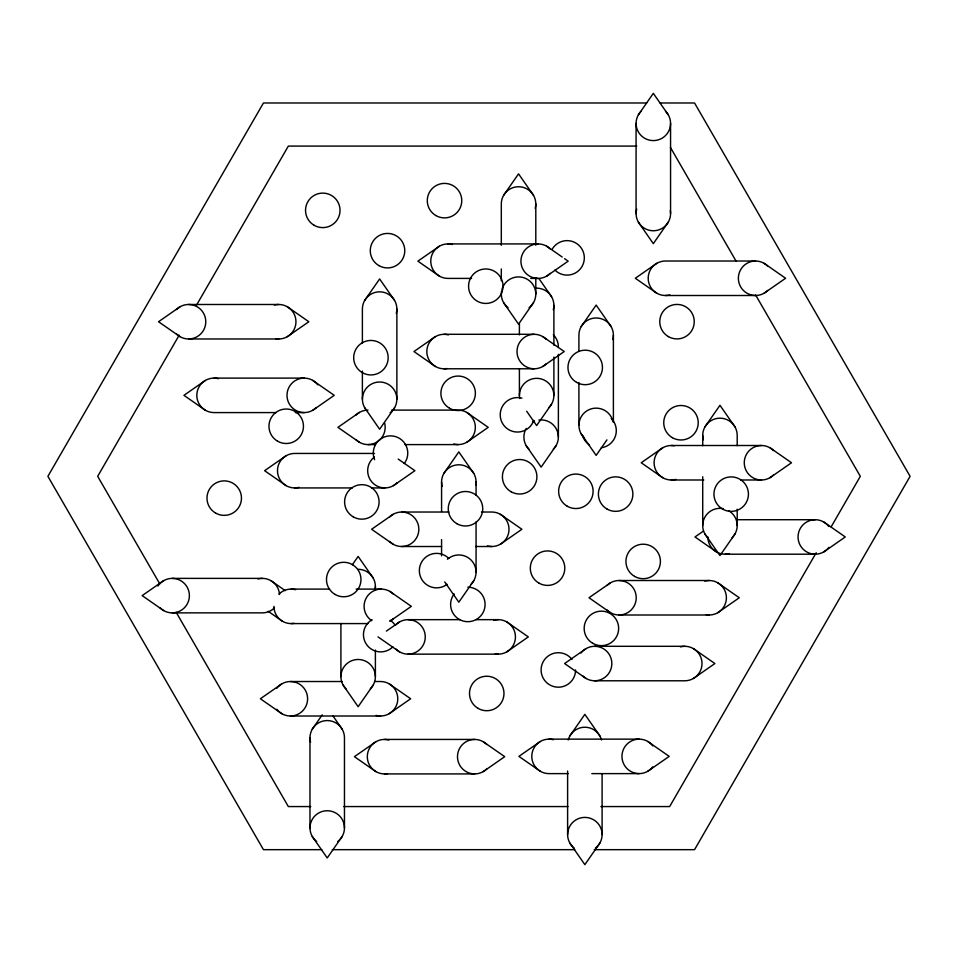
<?xml version="1.0" encoding="UTF-8"?>
<svg xmlns="http://www.w3.org/2000/svg" width="958" height="958" viewBox="0 0 958 958"><rect width="100%" height="100%" fill="white"/><g stroke="black" fill="none" stroke-linecap="round" stroke-linejoin="round"><path stroke-width="1.44" d="M179.182 335.18L97.68 476.33L159.735 583.817M196.378 305.386L288.334 146.095L636.759 146.095M816.204 552.742L669.666 806.564L600.87 806.564M831.161 526.84L860.32 476.33L755.646 295.028M364.699 300.417L379.631 278.946L394.564 300.417M503.621 195.324L518.553 173.853L533.486 195.324M394.564 407.761L379.631 429.232L364.699 407.761M638.387 114.816L653.32 93.357L668.265 114.816M533.486 302.68L518.553 324.151L503.621 302.68M352.34 564.765L358.148 556.418L373.081 577.89M443.889 473.372L458.822 451.901L473.755 473.372M581.219 326.558L596.151 305.087L611.084 326.558M312.284 729.158L322.247 714.848M668.265 222.172L653.32 243.643L638.387 222.172M551.58 404.096L536.648 425.568L526.684 411.257M373.081 685.245L358.148 706.705L343.215 685.245M556.071 445.662L541.138 467.133L526.193 445.662M473.755 580.728L458.822 602.199L444.716 581.925M606.941 439.878L596.151 455.385L581.219 433.914M342.15 836.514L327.217 857.973L312.284 836.514M705.028 426.765L719.961 405.294L734.894 426.765M569.926 735.828L584.859 714.357L599.792 735.828M734.894 534.121L719.961 555.58L705.028 534.121M599.792 843.184L584.859 864.643L569.926 843.184M180.008 306.788L158.537 321.732L180.008 336.665M205.407 380.41L183.936 395.343L205.407 410.275M287.364 336.665L308.835 321.732L287.364 306.788M439.351 246.23L417.88 261.163L439.351 276.096M312.763 410.275L334.234 395.343L312.763 380.41M435.423 336.605L413.964 351.538L435.423 366.483M286.083 455.757L264.612 470.689L286.083 485.622M546.707 276.096L568.166 261.163L564.597 258.672M359.406 412.407L337.935 427.352L359.406 442.285M163.614 580.692L142.155 595.625L163.614 610.557M656.781 263.33L635.31 278.263L656.781 293.196M542.779 366.483L564.25 351.538L542.779 336.605M393.439 485.622L414.91 470.689L398.205 459.074M466.762 442.285L488.233 427.352L466.762 412.407M393.079 514.338L371.608 529.271L393.079 544.204M764.137 293.196L785.596 278.263L764.137 263.33M281.844 683.832L260.372 698.765L281.844 713.698M500.423 544.204L521.894 529.271L500.423 514.338M386.385 631.094L399.498 621.97M662.685 447.817L641.213 462.75L662.685 477.683M389.188 713.698L410.659 698.765L389.188 683.832M375.895 741.743L354.424 756.676L375.895 771.609M506.854 651.835L528.325 636.902L506.854 621.97M610.462 582.823L588.99 597.756L610.462 612.689M770.04 477.683L791.512 462.75L770.04 447.817M703.34 531.151L694.993 536.959L716.452 551.892M586.068 648.614L564.597 663.547L586.068 678.48M483.251 771.609L504.722 756.676L483.251 741.743M717.817 612.689L739.289 597.756L717.817 582.823M540.372 741.444L518.901 756.377L540.372 771.31M823.808 551.892L845.279 536.959L823.808 522.026M693.424 678.48L714.896 663.547L693.424 648.614M647.728 771.31L669.199 756.377L647.728 741.444M646.65 102.985L263.45 102.985L47.9 476.33L263.45 849.674L321.828 849.674M660.122 102.985L694.55 102.985L910.1 476.33L694.55 849.674L594.259 849.674M447.937 243.919L538.109 243.919M755.539 261.019L665.367 261.019A17.244 17.184 -90 0 0 648.338 280.514A17.244 17.184 -90 0 0 669.81 294.92M471.587 278.407L447.937 278.407A17.244 17.184 90 0 1 430.908 258.911A17.244 17.184 90 0 1 452.38 244.506M530.72 278.407L538.109 278.407M665.367 295.507L755.539 295.507M188.594 304.488L278.778 304.488M444.021 334.294L534.193 334.294M188.594 338.976L278.778 338.976M444.021 368.782L534.193 368.782M214.005 378.099L304.177 378.099M391.654 410.108L458.175 410.108A17.244 17.184 -90 0 1 475.204 429.591A17.244 17.184 -90 0 1 453.721 443.997M276.084 412.587L214.005 412.587A17.244 17.184 90 0 1 196.965 393.091A17.244 17.184 90 0 1 218.448 378.685M295.303 412.587L304.177 412.587M367.992 444.596L375.392 444.596M404.959 444.596L458.175 444.596M671.271 445.506L761.454 445.506M374.506 453.445L294.681 453.445A17.244 17.184 90 0 0 277.64 472.941A17.244 17.184 90 0 0 299.124 487.347M671.271 479.994L703.795 479.994M740.75 479.994L761.454 479.994M294.681 487.933L352.328 487.933M371.548 487.933L384.853 487.933M401.665 512.027L448.967 512.027M481.491 512.027L491.837 512.027A17.244 17.184 -90 0 1 508.866 531.522A17.244 17.184 -90 0 1 487.394 545.928M736.87 519.715L815.222 519.715M401.665 546.515L441.578 546.515M475.575 546.515L491.837 546.515M725.05 554.203L815.222 554.203M172.212 578.381L262.384 578.381M619.06 580.512L709.231 580.512M291.1 589.098L329.528 589.098M356.136 589.098L381.272 589.098M172.212 612.869L262.384 612.869A17.244 17.184 90 0 0 274.527 607.827M619.06 615L709.231 615M408.084 619.658L459.828 619.658M476.09 619.658L498.268 619.658M291.1 623.586L367.968 623.586M594.655 646.303L684.838 646.303M408.084 654.146L498.268 654.146M594.655 680.791L684.838 680.791A17.244 17.184 -90 0 0 701.867 661.295A17.244 17.184 -90 0 0 680.384 646.89M290.43 681.521L342.162 681.521M374.686 681.521L380.601 681.521A17.244 17.184 90 0 1 397.63 701.016A17.244 17.184 90 0 1 376.159 715.422M290.43 716.009L380.601 716.009M548.958 739.133L639.13 739.133M384.481 739.432L474.665 739.432M568.178 773.621L548.958 773.621A17.244 17.184 -90 0 1 531.929 754.126A17.244 17.184 -90 0 1 553.401 739.72M591.828 773.621L639.13 773.621M384.481 773.92L474.665 773.92M310.775 806.564L288.334 806.564L176.188 612.306M343.671 806.564L567.974 806.564M332.306 849.674L574.8 849.674M546.707 246.23L562.202 257.019M389.858 591.409L411.329 606.342L389.858 621.275A17.244 17.184 90 0 0 393.415 618.533M378.027 636.902L399.498 651.835M270.97 580.692L285.28 590.655M268.192 611.312L282.502 621.275M539.126 278.85L551.58 296.74M333.025 716.033L342.15 729.158M670.408 147.4L736.199 261.354M737.205 445.698L737.205 435.351A17.244 17.184 0 0 0 717.71 418.323A17.244 17.184 0 0 0 703.304 439.794M737.205 509.261L737.205 525.523M702.717 435.351L702.717 445.698M702.717 476.737L702.717 525.523M670.564 123.414L670.564 213.586M636.076 123.414L636.076 213.586M613.395 335.156L613.395 422.37M602.103 773.98L602.103 834.586M578.907 351.406L578.907 335.156A17.244 17.184 0 0 1 598.403 318.116A17.244 17.184 0 0 1 612.809 339.599M578.907 382.458L578.907 425.328M567.615 771.022L567.615 834.586M558.382 354.292L558.382 437.076M553.892 305.339L553.892 345.251M553.892 357.071L553.892 395.51M535.797 203.91L535.797 245.308M535.797 277.832L535.797 294.082M519.404 323.074L519.404 334.905M519.404 368.902L519.404 395.51M501.309 245.308L501.309 203.91A17.244 17.184 0 0 1 520.805 186.882A17.244 17.184 0 0 1 535.211 208.353M501.309 268.959L501.309 280.778M476.066 481.97L476.066 495.274M476.066 521.882L476.066 572.142M441.578 481.97L441.578 511.524M441.578 539.617L441.578 555.88M396.875 309.003L396.875 399.175M375.392 586.476L375.392 589.433M375.392 650.039L375.392 676.647M362.387 343L362.387 309.003A17.244 17.184 0 0 1 381.883 291.974A17.244 17.184 0 0 1 396.289 313.446M362.387 371.093L362.387 399.175M344.461 827.916L344.461 737.744A17.244 17.184 0 0 0 324.966 720.715A17.244 17.184 0 0 0 310.56 742.187M340.904 623.43L340.904 676.647M309.973 737.744L309.973 827.916M160.872 582.668A17.244 17.184 -90 0 1 184.87 583.973A17.244 17.184 -90 0 1 184.092 608.079A17.244 17.184 -90 0 1 160.058 607.827M157.926 586.057A17.244 17.184 -90 0 1 160.058 583.434M276.802 688.275A17.244 17.184 90 0 1 302.033 686.06A17.244 17.184 90 0 1 302.033 711.483A17.244 17.184 90 0 1 276.802 709.267M257.942 578.967A17.244 17.184 90 0 1 279.52 594.511M501.896 289.639A17.244 17.184 0 0 1 528.133 279.808A17.244 17.184 0 0 1 529.056 307.722M508.063 307.722A17.244 17.184 0 0 1 501.573 291.1M387.475 773.657A17.244 17.184 -90 0 1 367.321 755.934A17.244 17.184 -90 0 1 388.936 740.019M294.082 623.323A17.244 17.184 -90 0 1 273.916 606.342M278.946 594.14A17.244 17.184 -90 0 1 295.543 589.685M371.728 620.676A17.244 17.184 90 0 1 367.992 595.397A17.244 17.184 90 0 1 393.415 594.14M486.808 768.867A17.244 17.184 -90 0 1 462.51 768.867A17.244 17.184 -90 0 1 462.51 744.486A17.244 17.184 -90 0 1 486.808 744.486M670.313 210.604A17.244 17.184 0 0 1 652.578 230.746A17.244 17.184 0 0 1 636.675 209.143M665.523 111.26A17.244 17.184 0 0 1 665.523 135.557A17.244 17.184 0 0 1 641.13 135.557A17.244 17.184 0 0 1 641.13 111.26M493.813 620.245A17.244 17.184 90 0 1 515.428 636.148A17.244 17.184 90 0 1 495.274 653.883M395.941 624.712A17.244 17.184 -90 0 1 420.239 624.712A17.244 17.184 -90 0 1 420.239 649.093A17.244 17.184 -90 0 1 395.941 649.093M389.523 517.081A17.244 17.184 -90 0 1 413.808 517.081A17.244 17.184 -90 0 1 413.808 541.462A17.244 17.184 -90 0 1 389.523 541.462M274.323 305.075A17.244 17.184 90 0 1 295.938 320.978A17.244 17.184 90 0 1 275.784 338.713M176.452 309.53A17.244 17.184 90 0 1 200.749 309.53A17.244 17.184 90 0 1 200.749 333.923A17.244 17.184 90 0 1 176.452 333.923M447.446 559.232A17.244 17.184 0 0 1 471.408 560.394A17.244 17.184 0 0 1 471.013 584.284M442.165 486.413A17.244 17.184 0 0 1 458.08 464.798A17.244 17.184 0 0 1 475.803 484.952M538.887 420.047A17.244 17.184 0 0 1 553.329 449.218M528.936 449.218A17.244 17.184 0 0 1 526.193 428.489M532.516 422.203A17.244 17.184 0 0 1 534.528 421.209M553.329 334.749A17.244 17.184 0 0 1 558.382 346.904M316.727 841.543A17.244 17.184 0 0 1 314.511 816.312A17.244 17.184 0 0 1 339.934 816.312A17.244 17.184 0 0 1 337.719 841.543M583.326 650.578A17.244 17.184 90 0 1 607.324 651.895A17.244 17.184 90 0 1 606.534 676.001A17.244 17.184 90 0 1 582.512 675.737M581.027 653.045A17.244 17.184 90 0 1 582.512 651.356M366.674 410.503A17.244 17.184 0 0 1 368.543 386.026A17.244 17.184 0 0 1 393.079 388.421A17.244 17.184 0 0 1 390.134 412.802M345.958 688.802A17.244 17.184 0 0 1 345.958 664.505A17.244 17.184 0 0 1 370.339 664.505A17.244 17.184 0 0 1 370.339 688.802M583.961 437.471A17.244 17.184 0 0 1 587.529 410.443A17.244 17.184 0 0 1 612.809 420.885M392.876 646.842A17.244 17.244 0 0 1 367.01 645.141A17.244 17.244 0 0 1 372.063 619.718M390.265 620.305A17.244 17.244 0 0 1 395.031 625.071M568.202 739.971A17.244 17.184 0 0 1 601.516 739.971M358.148 569.303A17.244 17.184 0 0 1 375.129 589.469M519.667 398.492A17.244 17.184 0 0 1 541.833 379.129A17.244 17.184 0 0 1 548.838 407.653M536.648 288.154A17.244 17.184 0 0 1 553.305 309.781M611.252 418.454A17.244 17.244 0 0 1 601.301 447.745M589.481 444.991A17.244 17.244 0 0 1 582.404 435.112M575.59 669.941A17.244 17.244 0 0 1 553.161 686.395A17.244 17.244 0 0 1 544.216 660.062A17.244 17.244 0 0 1 572.022 659.451M574.357 848.213A17.244 17.184 0 0 1 572.142 822.982A17.244 17.184 0 0 1 597.576 822.982A17.244 17.184 0 0 1 595.361 848.213M728.583 510.65A17.244 17.184 0 0 1 732.151 537.678M707.758 537.678A17.244 17.184 0 0 1 723.326 508.674M704.789 581.099A17.244 17.184 -90 0 1 726.392 597.002A17.244 17.184 -90 0 1 706.238 614.737M606.905 585.566A17.244 17.184 -90 0 1 631.202 585.566A17.244 17.184 -90 0 1 631.202 609.947A17.244 17.184 -90 0 1 606.905 609.947M384.589 422.885A17.244 17.184 -90 0 1 380.146 439.542L376.59 442.285A17.244 17.184 -90 0 1 355.849 439.542M355.849 415.149A17.244 17.184 -90 0 1 367.992 410.108M767.693 290.454A17.244 17.184 -90 0 1 743.396 290.454A17.244 17.184 -90 0 1 743.396 266.073A17.244 17.184 -90 0 1 767.693 266.073M447.075 584.296A17.244 17.244 0 0 1 423.376 581.698A17.244 17.244 0 0 1 424.933 557.903A17.244 17.244 0 0 1 448.775 558.418M374.59 459.708A17.244 17.244 0 0 1 392.768 436.01A17.244 17.244 0 0 1 404.204 463.6M533.786 420.346A17.244 17.244 0 0 1 512.279 431.256A17.244 17.244 0 0 1 500.902 409.988A17.244 17.244 0 0 1 521.918 398.157M552.155 249.248A17.244 17.244 0 0 1 576.979 243.739A17.244 17.244 0 0 1 580.297 268.947A17.244 17.244 0 0 1 554.898 270.06M502.459 290.669A17.244 17.244 0 0 1 473.875 298.656A17.244 17.244 0 0 1 480.617 269.761A17.244 17.244 0 0 1 502.711 289.579M467.839 587.206A17.244 17.244 0 0 1 484.676 608.186A17.244 17.244 0 0 1 460.559 620.077A17.244 17.244 0 0 1 454.164 593.948M316.32 407.533A17.244 17.184 90 0 1 291.507 406.982A17.244 17.184 90 0 1 293.136 382.122A17.244 17.184 90 0 1 317.805 384.841M773.597 474.94A17.244 17.184 -90 0 1 749.3 474.94A17.244 17.184 -90 0 1 749.3 450.559A17.244 17.184 -90 0 1 773.597 450.559M675.725 479.407A17.244 17.184 -90 0 1 654.11 463.492A17.244 17.184 -90 0 1 674.264 445.769M546.335 363.741A17.244 17.184 90 0 1 522.05 363.741A17.244 17.184 90 0 1 522.05 339.348A17.244 17.184 90 0 1 546.335 339.348M447.003 368.531A17.244 17.184 90 0 1 426.849 350.796A17.244 17.184 90 0 1 448.464 334.893M652.769 766.867A17.244 17.184 -90 0 1 627.526 769.082A17.244 17.184 -90 0 1 627.526 743.659A17.244 17.184 -90 0 1 652.769 745.875M396.995 482.88A17.244 17.184 90 0 1 371.932 482.054A17.244 17.184 90 0 1 374.398 457.014M828.85 547.449A17.244 17.184 -90 0 1 803.618 549.664A17.244 17.184 -90 0 1 803.618 524.242A17.244 17.184 -90 0 1 828.85 526.457M729.493 553.616A17.244 17.184 -90 0 1 707.866 536.959M550.263 273.365A17.244 17.184 90 0 1 525.966 273.365A17.244 17.184 90 0 1 525.966 248.972A17.244 17.184 90 0 1 550.263 248.972M277.592 441.195A17.244 17.244 0 0 0 303.458 426.262A17.244 17.244 0 0 0 277.592 411.329A17.244 17.244 0 0 0 277.592 441.195M215.598 513.057A17.244 17.244 0 0 0 241.464 498.124A17.244 17.244 0 0 0 215.598 483.191A17.244 17.244 0 0 0 215.598 513.057M668.385 336.605A17.244 17.244 0 0 0 694.251 321.672A17.244 17.244 0 0 0 668.385 306.74A17.244 17.244 0 0 0 668.385 336.605M353.227 516.853A17.244 17.244 0 0 0 379.093 501.92A17.244 17.244 0 0 0 353.227 486.987A17.244 17.244 0 0 0 353.227 516.853M576.584 382.374A17.244 17.244 0 0 0 602.45 367.441A17.244 17.244 0 0 0 576.584 352.508A17.244 17.244 0 0 0 576.584 382.374M314.164 225.298A17.244 17.244 0 0 0 340.03 210.365A17.244 17.244 0 0 0 314.164 195.42A17.244 17.244 0 0 0 314.164 225.298M722.572 509.069A17.244 17.244 0 0 0 748.438 494.136A17.244 17.244 0 0 0 722.572 479.204A17.244 17.244 0 0 0 722.572 509.069M456.87 523.679A17.244 17.244 0 0 0 482.736 508.746A17.244 17.244 0 0 0 456.87 493.813A17.244 17.244 0 0 0 456.87 523.679M634.555 576.381A17.244 17.244 0 0 0 660.421 561.448A17.244 17.244 0 0 0 634.555 546.515A17.244 17.244 0 0 0 634.555 576.381M335.108 594.463A17.244 17.244 0 0 0 360.974 579.53A17.244 17.244 0 0 0 335.108 564.597A17.244 17.244 0 0 0 335.108 594.463M449.518 408.228A17.244 17.244 0 0 0 475.384 393.295A17.244 17.244 0 0 0 449.518 378.362A17.244 17.244 0 0 0 449.518 408.228M378.901 265.606A17.244 17.244 0 0 0 404.767 250.673A17.244 17.244 0 0 0 378.901 235.74A17.244 17.244 0 0 0 378.901 265.606M435.902 215.574A17.244 17.244 0 0 0 461.768 200.641A17.244 17.244 0 0 0 435.902 185.708A17.244 17.244 0 0 0 435.902 215.574M592.786 643.333A17.244 17.244 0 0 0 618.652 628.4A17.244 17.244 0 0 0 592.786 613.467A17.244 17.244 0 0 0 592.786 643.333M672.36 437.674A17.244 17.244 0 0 0 698.226 422.741A17.244 17.244 0 0 0 672.36 407.809A17.244 17.244 0 0 0 672.36 437.674M538.923 583.099A17.244 17.244 0 0 0 564.789 568.166A17.244 17.244 0 0 0 538.923 553.233A17.244 17.244 0 0 0 538.923 583.099M511.033 491.717A17.244 17.244 0 0 0 536.899 476.785A17.244 17.244 0 0 0 511.033 461.84A17.244 17.244 0 0 0 511.033 491.717M362.304 372.626A17.244 17.244 0 0 0 388.17 357.693A17.244 17.244 0 0 0 362.304 342.76A17.244 17.244 0 0 0 362.304 372.626M567.244 506.231A17.244 17.244 0 0 0 593.11 491.298A17.244 17.244 0 0 0 567.244 476.365A17.244 17.244 0 0 0 567.244 506.231M478.114 708.405A17.244 17.244 0 0 0 503.98 693.472A17.244 17.244 0 0 0 478.114 678.539A17.244 17.244 0 0 0 478.114 708.405M607.013 509.033A17.244 17.244 0 0 0 632.879 494.1A17.244 17.244 0 0 0 607.013 479.168A17.244 17.244 0 0 0 607.013 509.033"/></g></svg>
